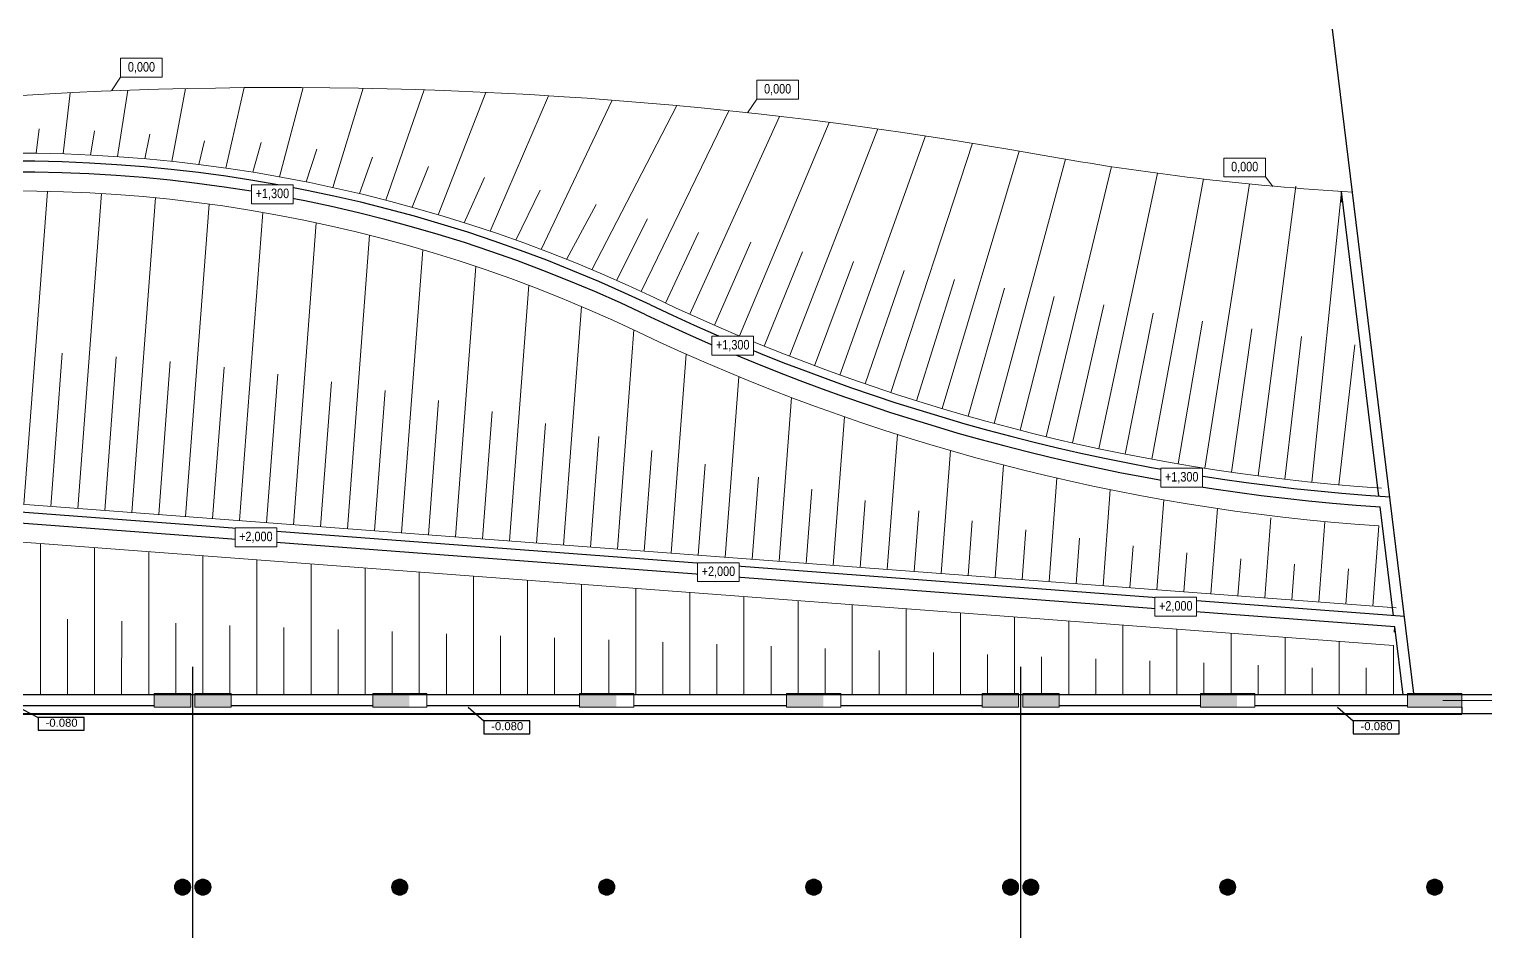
# Model space of a CAD drawing. Header units: millimetres. Extents: x 72919 to 485785, y -53256 to 338519.
# Drawn here: x 223439 to 277277, y 251003 to 284355 of the extents above; entities that cross this region are included whole.
import ezdxf
from ezdxf.enums import TextEntityAlignment as Align

# ---------------------------------------------------------------- set-up
doc = ezdxf.new("R2010")
doc.units = ezdxf.units.MM
doc.set_wipeout_variables(frame=1)
for name, color, linetype, lineweight in [('gr', 251, 'Continuous', 40), ('h', 7, 'Continuous', 9), ('wall', 5, 'Continuous', 40)]:
    doc.layers.add(name, color=color, linetype=linetype, lineweight=lineweight)
doc.styles.add('STW_ARIAL', font='arial.ttf')
doc.styles.add('Шрифт надписей', font='ARIALN.TTF')

# ---------------------------------------------------------------- blocks, each defined once
blk = doc.blocks.new('Откосы  по обваловке')
at = {"layer": 'gr', "lineweight": 18, "flags": 128}
for points in [[(35194.473, 32892.037, -0.094658), (35192.775, 32920.298, 0.305955), (35165.851, 32973.898, -0.021732), (35141.654, 32988.743, -0.021732)], [(35139.937, 32986.035, 0.05789), (35149.457, 32979.564, -0.215404), (35179.245, 32941.589), (35191.796, 32890.487)], [(35188.814, 32889.243), (35173.942, 32934.724), (35172.219, 32939.982), (35171.145, 32942.962, 0.169619), (35137.566, 32982.66, 0.169619)], [(35195.83, 32892.382, -0.094658), (35194.164, 32920.118, 0.305972), (35166.533, 32975.121, -0.009835), (35155.469, 32981.551, -0.009835)], [(35145.719, 32980.076, 0.017325), (35148.809, 32978.324, -0.215404), (35177.886, 32941.255), (35190.436, 32890.153)], [(35205.891, 32896.796, -0.029472), (35203.625, 32908.123, 0.106765), (35180.491, 32971.236)]]:
    blk.add_lwpolyline(points, format="xyb", dxfattribs=at)
for points in [[(35193.024, 32943.655), (35192.136, 32943.486)], [(35194.654, 32942.98), (35192.425, 32942.525)], [(35190.927, 32942.652), (35179.663, 32939.886)], [(35193.592, 32941.692), (35192.698, 32941.555)], [(35191.47, 32940.726), (35180.14, 32937.944)], [(35195.399, 32940.991), (35192.951, 32940.585)], [(35185.413, 32940.268), (35179.902, 32938.915)], [(35194.112, 32939.712), (35193.189, 32939.605)], [(35196.124, 32938.976), (35193.407, 32938.626)], [(35178.476, 32938.852), (35173.161, 32937.109)], [(35191.94, 32938.782), (35180.617, 32936.001)], [(35185.905, 32938.33), (35180.379, 32936.972)], [(35194.509, 32937.709), (35193.608, 32937.638)], [(35176.136, 32937.032), (35173.472, 32936.159)], [(35178.954, 32936.904), (35173.784, 32935.209)], [(35192.338, 32936.82), (35181.095, 32934.059)], [(35196.828, 32936.931), (35193.79, 32936.652)], [(35186.361, 32936.382), (35180.856, 32935.03)], [(35195.093, 32935.706), (35193.955, 32935.657)], [(35176.685, 32935.105), (35174.095, 32934.259)], [(35179.434, 32934.952), (35174.405, 32933.308)], [(35192.662, 32934.841), (35181.572, 32932.117)], [(35197.512, 32934.853), (35194.101, 32934.665)], [(35186.779, 32934.425), (35181.333, 32933.088)], [(35195.507, 32933.673), (35194.229, 32933.665)], [(35177.233, 32933.18), (35174.716, 32932.358)], [(35179.912, 32933.004), (35175.027, 32931.407)], [(35192.913, 32932.843), (35182.049, 32930.174)], [(35198.175, 32932.739), (35194.339, 32932.668)], [(35187.159, 32932.459), (35181.81, 32931.146)], [(35195.868, 32931.62), (35194.431, 32931.665)], [(35177.781, 32931.256), (35175.338, 32930.457)], [(35180.39, 32931.057), (35175.649, 32929.506)], [(35187.502, 32930.484), (35182.287, 32929.203)], [(35193.09, 32930.827), (35182.526, 32928.232)], [(35198.818, 32930.586), (35194.504, 32930.664)], [(35178.329, 32929.331), (35175.959, 32928.556)], [(35196.176, 32929.549), (35194.559, 32929.658)], [(35180.869, 32929.109), (35176.27, 32927.605)], [(35193.191, 32928.792), (35183.003, 32926.29)], [(35187.807, 32928.5), (35182.764, 32927.261)], [(35199.439, 32928.39), (35194.595, 32928.656)], [(35196.43, 32927.458), (35194.614, 32927.648)], [(35178.878, 32927.406), (35176.581, 32926.655)], [(35181.347, 32927.161), (35176.892, 32925.704)], [(35193.214, 32926.738), (35183.48, 32924.348)], [(35200.039, 32926.148), (35194.613, 32926.645)], [(35188.074, 32926.506), (35183.241, 32925.319)], [(35179.426, 32925.481), (35177.203, 32924.754)], [(35196.628, 32925.349), (35194.595, 32925.637)], [(35181.825, 32925.213), (35177.513, 32923.803)], [(35188.304, 32924.503), (35183.718, 32923.376)], [(35193.158, 32924.665), (35183.957, 32922.405)], [(35200.616, 32923.856), (35194.558, 32924.635)], [(35179.975, 32923.556), (35177.824, 32922.853)], [(35196.77, 32923.226), (35194.502, 32923.628)], [(35182.304, 32923.266), (35178.135, 32921.902)], [(35188.494, 32922.49), (35184.195, 32921.434)], [(35193.019, 32922.572), (35184.434, 32920.463)], [(35201.167, 32921.522), (35194.429, 32922.628)], [(35180.523, 32921.631), (35178.446, 32920.952)], [(35182.782, 32921.318), (35178.757, 32920.001)], [(35196.85, 32921.258), (35194.338, 32921.634)], [(35201.585, 32919.637), (35194.229, 32920.643)], [(35188.646, 32920.468), (35184.672, 32919.492)], [(35192.795, 32920.457), (35184.911, 32918.521)], [(35181.071, 32919.706), (35179.067, 32919.051)], [(35196.965, 32919.305), (35194.105, 32919.655)], [(35183.261, 32919.37), (35179.378, 32918.1)], [(35201.971, 32917.792), (35193.99, 32918.665)], [(35188.765, 32918.438), (35185.149, 32917.55)], [(35192.547, 32918.337), (35185.388, 32916.578)], [(35181.62, 32917.781), (35179.689, 32917.15)], [(35183.739, 32917.422), (35180, 32916.199)], [(35197.216, 32917.358), (35193.888, 32917.675)], [(35188.9, 32916.411), (35185.626, 32915.607)], [(35202.327, 32915.981), (35193.8, 32916.682)], [(35182.168, 32915.856), (35180.311, 32915.249)], [(35192.36, 32916.232), (35185.865, 32914.636)], [(35184.217, 32915.474), (35180.621, 32914.299)], [(35197.471, 32915.435), (35193.725, 32915.689)], [(35189.063, 32914.392), (35186.103, 32913.665)], [(35202.657, 32914.198), (35193.663, 32914.695)], [(35182.716, 32913.931), (35180.932, 32913.348)], [(35192.233, 32914.141), (35186.342, 32912.694)], [(35197.728, 32913.532), (35193.615, 32913.701)], [(35184.696, 32913.527), (35181.243, 32912.398)], [(35202.962, 32912.44), (35193.58, 32912.705)], [(35183.265, 32912.007), (35181.554, 32911.447)], [(35189.253, 32912.379), (35186.58, 32911.723)], [(35192.165, 32912.065), (35186.819, 32910.752)], [(35185.174, 32911.579), (35181.865, 32910.497)], [(35197.99, 32911.647), (35193.559, 32911.71)], [(35203.244, 32910.7), (35193.551, 32910.713)], [(35183.813, 32910.082), (35182.175, 32909.546)], [(35189.469, 32910.373), (35187.057, 32909.78)], [(35192.153, 32910.002), (35187.296, 32908.809)], [(35185.653, 32909.631), (35182.486, 32908.596)], [(35198.254, 32909.778), (35193.556, 32909.718)], [(35203.503, 32908.975), (35193.575, 32908.722)], [(35189.713, 32908.373), (35187.534, 32907.838)], [(35184.361, 32908.157), (35182.797, 32907.645)], [(35192.198, 32907.954), (35187.773, 32906.867)], [(35198.523, 32907.922), (35193.607, 32907.726)], [(35186.131, 32907.683), (35183.108, 32906.695)], [(35203.749, 32907.261), (35193.653, 32906.731)], [(35184.91, 32906.232), (35183.419, 32905.744)], [(35189.983, 32906.38), (35188.011, 32905.896)], [(35186.609, 32905.735), (35183.729, 32904.794)], [(35192.297, 32905.919), (35188.25, 32904.925)], [(35198.796, 32906.077), (35193.711, 32905.737)], [(35204.017, 32905.557), (35193.784, 32904.744)], [(35185.458, 32904.307), (35184.04, 32903.843)], [(35190.279, 32904.393), (35188.489, 32903.954)], [(35199.073, 32904.24), (35193.869, 32903.752)], [(35187.088, 32903.788), (35184.351, 32902.893)], [(35192.45, 32903.897), (35188.727, 32902.983)], [(35204.315, 32903.864), (35193.968, 32902.76)], [(35186.007, 32902.382), (35184.662, 32901.942)], [(35190.602, 32902.413), (35188.966, 32902.011)], [(35199.354, 32902.409), (35194.08, 32901.771)], [(35187.566, 32901.84), (35184.973, 32900.992)], [(35192.657, 32901.888), (35189.204, 32901.04)], [(35204.641, 32902.18), (35194.206, 32900.783)], [(35186.555, 32900.457), (35185.283, 32900.041)], [(35190.952, 32900.44), (35189.443, 32900.069)], [(35199.641, 32900.583), (35194.345, 32899.797)], [(35204.995, 32900.507), (35194.497, 32898.812)], [(35188.044, 32899.892), (35185.594, 32899.091)], [(35192.916, 32899.893), (35189.681, 32899.098)], [(35199.933, 32898.758), (35194.662, 32897.83)], [(35205.45, 32898.857), (35194.841, 32896.85)], [(35187.103, 32898.532), (35185.905, 32898.14)], [(35191.327, 32898.473), (35189.92, 32898.127)], [(35188.523, 32897.944), (35186.216, 32897.19)], [(35193.228, 32897.91), (35190.158, 32897.156)], [(35200.231, 32896.933), (35195.032, 32895.873)], [(35205.789, 32897.19), (35195.237, 32894.898)], [(35187.652, 32896.607), (35186.527, 32896.24)], [(35191.729, 32896.512), (35190.397, 32896.185)], [(35189.001, 32895.997), (35186.837, 32895.289)], [(35193.519, 32895.922), (35190.635, 32895.213)], [(35200.559, 32894.959), (35195.457, 32893.919)], [(35188.2, 32894.682), (35187.148, 32894.339)], [(35192.157, 32894.557), (35190.874, 32894.242)], [(35189.48, 32894.049), (35187.459, 32893.388)], [(35193.996, 32893.979), (35191.112, 32893.271)], [(35188.72, 32892.748), (35187.77, 32892.438)], [(35189.958, 32892.101), (35188.081, 32891.487)], [(35192.611, 32892.61), (35191.351, 32892.3)], [(35194.473, 32892.037), (35191.589, 32891.329)], [(35189.342, 32890.847), (35188.391, 32890.537)], [(35190.436, 32890.153), (35188.702, 32889.586)]]:
    blk.add_lwpolyline(points, dxfattribs=at)

msp = doc.modelspace()

# ---------------------------------------------------------------- hatches: boundary and pattern name
at = {"ltscale": 500, "true_color": 0x000000}
h = msp.add_hatch(color=18, dxfattribs=at)
h.dxf.hatch_style = 1
edge = h.paths.add_edge_path()
edge.add_arc((229110.43379, 252654.99944), 300, 9, 369)
h = msp.add_hatch(color=18, dxfattribs=at)
h.dxf.hatch_style = 1
edge = h.paths.add_edge_path()
edge.add_arc((229860.43379, 252654.99944), 300, 9, 369)
h = msp.add_hatch(color=18, dxfattribs=at)
h.dxf.hatch_style = 1
edge = h.paths.add_edge_path()
edge.add_arc((237135.43379, 252654.99944), 300, 9, 369)
h = msp.add_hatch(color=18, dxfattribs=at)
h.dxf.hatch_style = 1
edge = h.paths.add_edge_path()
edge.add_arc((244785.43379, 252654.99944), 300, 9, 369)
h = msp.add_hatch(color=18, dxfattribs=at)
h.dxf.hatch_style = 1
edge = h.paths.add_edge_path()
edge.add_arc((252435.43379, 252654.99944), 300, 9, 369)
h = msp.add_hatch(color=18, dxfattribs=at)
h.dxf.hatch_style = 1
edge = h.paths.add_edge_path()
edge.add_arc((259710.43379, 252654.99944), 300, 9, 369)
h = msp.add_hatch(color=18, dxfattribs=at)
h.dxf.hatch_style = 1
edge = h.paths.add_edge_path()
edge.add_arc((260460.43379, 252654.99944), 300, 9, 369)
h = msp.add_hatch(color=18, dxfattribs=at)
h.dxf.hatch_style = 1
edge = h.paths.add_edge_path()
edge.add_arc((267735.43379, 252654.99944), 300, 9, 369)
h = msp.add_hatch(color=18, dxfattribs=at)
h.dxf.hatch_style = 1
edge = h.paths.add_edge_path()
edge.add_arc((275385.43379, 252654.99944), 300, 9, 369)
at = {"layer": 'wall', "lineweight": 18, "ltscale": 0.007407, "true_color": 0x000000}
h = msp.add_hatch(color=18, dxfattribs=at)
h.dxf.hatch_style = 1
h.paths.add_polyline_path([(228060.43379, 259804.99944), (229410.43379, 259804.99944), (229410.43379, 259304.99944), (228060.43379, 259304.99944)])
h = msp.add_hatch(color=18, dxfattribs=at)
h.dxf.hatch_style = 1
h.paths.add_polyline_path([(229560.43379, 259804.99944), (230910.43379, 259804.99944), (230910.43379, 259304.99944), (229560.43379, 259304.99944)])
h = msp.add_hatch(color=18, dxfattribs=at)
h.dxf.hatch_style = 1
h.paths.add_polyline_path([(236135.43379, 259804.99944), (237485.43379, 259804.99944), (237485.43379, 259304.99944), (236135.43379, 259304.99944)])
h = msp.add_hatch(color=18, dxfattribs=at)
h.dxf.hatch_style = 1
h.paths.add_polyline_path([(243785.43379, 259804.99944), (245135.43379, 259804.99944), (245135.43379, 259304.99944), (243785.43379, 259304.99944)])
h = msp.add_hatch(color=18, dxfattribs=at)
h.dxf.hatch_style = 1
h.paths.add_polyline_path([(251435.43379, 259804.99944), (252785.43379, 259804.99944), (252785.43379, 259304.99944), (251435.43379, 259304.99944)])
h = msp.add_hatch(color=18, dxfattribs=at)
h.dxf.hatch_style = 1
h.paths.add_polyline_path([(258660.43379, 259804.99944), (260010.43379, 259804.99944), (260010.43379, 259304.99944), (258660.43379, 259304.99944)])
h = msp.add_hatch(color=18, dxfattribs=at)
h.dxf.hatch_style = 1
h.paths.add_polyline_path([(260160.43379, 259804.99944), (261510.43379, 259804.99944), (261510.43379, 259304.99944), (260160.43379, 259304.99944)])
h = msp.add_hatch(color=18, dxfattribs=at)
h.dxf.hatch_style = 1
h.paths.add_polyline_path([(266735.43379, 259804.99944), (268085.43379, 259804.99944), (268085.43379, 259304.99944), (266735.43379, 259304.99944)])
h = msp.add_hatch(color=18, dxfattribs=at)
h.dxf.hatch_style = 1
h.paths.add_polyline_path([(274385.43407, 259804.99944), (276385.43407, 259804.99944), (276385.43407, 259304.99944), (274385.43407, 259304.99944)])

# ---------------------------------------------------------------- linework, layer by layer
at = {"color": 18, "ltscale": 500, "true_color": 0x000000}
for p, q in [((274616.55623, 259804.99944), (271610.43376, 284354.99944)), ((273319.75242, 267104.49851), (271941.81844, 278357.62591)), ((273861.24561, 262682.30413), (273369.25758, 266700.20637)), ((274219.69109, 259754.99944), (273910.82132, 262277.43583))]:
    msp.add_line(p, q, dxfattribs=at)
for points in [[(271953.73447, 277957.32492), (271966.39421, 278156.92385)], [(274267.98529, 262651.66214), (221469.06807, 266629.30168)], [(273910.82132, 262277.43583), (221439.01897, 266230.43196)], [(273895.79677, 262078.00097), (273910.82132, 262277.43583)], [(229485.43379, 187152.81026), (229485.43379, 260799.18669)], [(260085.43379, 187152.81026), (260085.43379, 260799.18669)], [(228060.43379, 259754.99944), (222835.43379, 259754.99944)], [(236135.43379, 259754.99944), (230910.43379, 259754.99944)], [(243785.43379, 259754.99944), (238135.43379, 259754.99944)], [(251435.43379, 259754.99944), (245785.43379, 259754.99944)], [(258660.43379, 259754.99944), (253435.43379, 259754.99944)], [(266735.43379, 259754.99944), (261510.43379, 259754.99944)], [(274219.69109, 259754.99944), (268735.43379, 259754.99944)], [(220835.43379, 259051.17079), (276385.43407, 259051.17079)], [(228060.43379, 259354.99944), (222835.43379, 259354.99944)], [(223200.89126, 259223.52365), (223775.12815, 258928.62412)], [(236135.43379, 259354.99944), (230910.43379, 259354.99944)], [(243785.43379, 259354.99944), (238135.43379, 259354.99944)], [(239669.71977, 259301.28798), (240243.95666, 258802.29295)], [(251435.43379, 259354.99944), (245785.43379, 259354.99944)], [(258660.43379, 259354.99944), (253435.43379, 259354.99944)], [(266735.43379, 259354.99944), (261510.43379, 259354.99944)], [(274385.43379, 259354.99944), (268735.43379, 259354.99944)], [(271799.74308, 259301.28798), (272373.97997, 258802.29295)], [(276385.43407, 259304.99944), (276385.43407, 259051.17079)]]:
    msp.add_lwpolyline(points, dxfattribs=at)
for points in [[(415650.43379, 180914.99944, 0.4142135624), (336810.43379, 259754.99944), (221610.43379, 259754.99944, 0.4142135624), (142770.43379, 180914.99944), (142770.43379, 104414.99944, 0.4142135624), (221610.43379, 25574.99944), (336810.43379, 25574.99944, 0.4142135624), (415650.43379, 104414.99944)], [(414950.43379, 180914.99944, 0.4142135624), (336810.43379, 259054.99944), (221610.43379, 259054.99944, 0.4142135624), (143470.43379, 180914.99944), (143470.43379, 104414.99944, 0.4142135624), (221610.43379, 26274.99944), (336810.43379, 26274.99944, 0.4142135624), (414950.43379, 104414.99944)]]:
    msp.add_lwpolyline(points, format="xyb", close=True, dxfattribs=at)
for points in [[(225470.23367, 258928.62703), (223775.12815, 258928.62412), (223775.12897, 258449.22443), (225470.2345, 258449.22734)], [(241939.06218, 258802.29586), (240243.95666, 258802.29295), (240243.95748, 258322.89326), (241939.063, 258322.89617)], [(274069.08549, 258802.29586), (272373.97997, 258802.29295), (272373.98079, 258322.89326), (274069.08631, 258322.89617)]]:
    msp.add_lwpolyline(points, close=True, dxfattribs=at)
for centre, radius, start, end in [((222891.90792, 224775.81676), 54700.51451, 64.54053559, 132.817860257), ((222891.90792, 224775.81676), 54300.51451, 64.54053559, 132.817860257), ((278393.69529, 341276.86951), 74345.77338, 244.5163380846, 266.4004074653), ((278393.21827, 341275.53803), 74744.36616, 244.5163585372, 266.1459445344)]:
    msp.add_arc(centre, radius, start, end, dxfattribs=at)
at = {"layer": 'h'}
for p, q in [((226819.73491, 282579.22626), (226479.79052, 282074.09712)), ((250332.72785, 281770.36445), (249992.78346, 281265.2353)), ((269133.69256, 278893.66339), (269400.05725, 278541.12989))]:
    msp.add_line(p, q, dxfattribs=at)
for points in [[(226819.73491, 282579.22626), (228359.73491, 282579.22626), (228359.73491, 283279.22626), (226819.73491, 283279.22626)], [(250332.72785, 281770.36445), (251872.72785, 281770.36445), (251872.72785, 282470.36445), (250332.72785, 282470.36445)], [(267593.69256, 278893.66339), (269133.69256, 278893.66339), (269133.69256, 279593.66339), (267593.69256, 279593.66339)]]:
    msp.add_lwpolyline(points, close=True, dxfattribs=at)
at = {"layer": 'wall', "color": 18, "lineweight": 18, "ltscale": 0.007407, "true_color": 0x000000}
for p, q in [((228060.43379, 259804.99944), (229410.43379, 259804.99944)), ((228060.43379, 259304.99944), (228060.43379, 259804.99944)), ((229410.43379, 259804.99944), (229410.43379, 259304.99944)), ((229560.43379, 259304.99944), (229560.43379, 259804.99944)), ((229560.43379, 259804.99944), (230910.43379, 259804.99944)), ((230910.43379, 259804.99944), (230910.43379, 259304.99944)), ((266735.43379, 259804.99944), (268735.43379, 259804.99944)), ((266735.43379, 259304.99944), (266735.43379, 259804.99944)), ((268735.43379, 259804.99944), (268735.43379, 259554.99944)), ((268735.43379, 259554.99944), (268735.43379, 259304.99944)), ((274385.43407, 259804.99944), (276385.43407, 259804.99944)), ((274385.43407, 259304.99944), (274385.43407, 259804.99944)), ((275685.43379, 259554.99944), (282735.43379, 259554.99944)), ((276385.43407, 259804.99944), (276385.43407, 259304.99944)), ((229410.43379, 259304.99944), (228060.43379, 259304.99944)), ((230910.43379, 259304.99944), (229560.43379, 259304.99944)), ((268735.43379, 259304.99944), (266735.43379, 259304.99944)), ((276385.43407, 259304.99944), (274385.43407, 259304.99944))]:
    msp.add_line(p, q, dxfattribs=at)
for points in [[(238135.43379, 259804.99944), (238135.43379, 259304.99944), (236135.43379, 259304.99944), (236135.43379, 259804.99944)], [(236135.43379, 259804.99944), (238135.43379, 259804.99944)], [(243785.43379, 259804.99944), (245785.43379, 259804.99944)], [(245785.43379, 259804.99944), (245785.43379, 259304.99944), (243785.43379, 259304.99944), (243785.43379, 259804.99944)], [(253435.43379, 259804.99944), (253435.43379, 259304.99944), (251435.43379, 259304.99944), (251435.43379, 259804.99944)], [(251435.43379, 259804.99944), (253435.43379, 259804.99944)], [(258660.43379, 259804.99944), (260010.43379, 259804.99944), (260010.43379, 259304.99944), (258660.43379, 259304.99944), (258660.43379, 259804.99944)], [(261510.43379, 259804.99944), (261510.43379, 259304.99944), (260160.43379, 259304.99944), (260160.43379, 259804.99944), (261510.43379, 259804.99944)]]:
    msp.add_lwpolyline(points, dxfattribs=at)
for centre in [(229110.43379, 252654.99944), (229860.43379, 252654.99944), (237135.43379, 252654.99944), (244785.43379, 252654.99944), (252435.43379, 252654.99944), (259710.43379, 252654.99944), (260460.43379, 252654.99944), (267735.43379, 252654.99944), (275385.43379, 252654.99944)]:
    msp.add_circle(centre, 300, dxfattribs=at)

# ---------------------------------------------------------------- block references
at = {"layer": 'wall', "color": 18, "lineweight": 18, "ltscale": 0.007407, "true_color": 0x000000, "xscale": 999.9999999999999, "yscale": 999.9999999999999, "zscale": 999.9999999999999, "rotation": 71.89262594900111}
msp.add_blockref('Откосы  по обваловке', (20598007.21244, -43408295.21277), dxfattribs=at)

# ---------------------------------------------------------------- texts
at = {"color": 18, "ltscale": 500, "true_color": 0x000000, "style": 'STW_ARIAL'}
for p in [(224638.85388, 258730.05982), (241107.68239, 258603.72865), (273237.7057, 258603.72865)]:
    msp.add_text('-0.080', height=298.8, rotation=0.000098451, dxfattribs=at).set_placement(p, align=Align.MIDDLE_CENTER)
at = {"layer": 'h', "char_height": 350, "attachment_point": 5, "style": 'Шрифт надписей'}
for insert in [(227589.73491, 282929.22626), (251102.72785, 282120.36445), (268363.69256, 279243.66339)]:
    msp.add_mtext_dynamic_manual_height_columns('0,000', width=350, gutter_width=50, heights=[0], dxfattribs=dict(at, insert=insert))

# ---------------------------------------------------------------- next in the draw order: wipeouts: each hides what was drawn before it
for points in [[(231659.27554, 278605.81829), (233199.27554, 278605.81829), (233199.27554, 277905.81829), (231659.27554, 277905.81829)], [(248672.21635, 273013.74115), (250212.21635, 273013.74115), (250212.21635, 272313.74115), (248672.21635, 272313.74115)], [(265266.46634, 268134.63262), (266806.46634, 268134.63262), (266806.46634, 267434.63262), (265266.46634, 267434.63262)], [(231047.64974, 265930.57661), (232587.64974, 265930.57661), (232587.64974, 265230.57661), (231047.64974, 265230.57661)], [(248143.69852, 264642.60551), (249683.69852, 264642.60551), (249683.69852, 263942.60551), (248143.69852, 263942.60551)], [(265047.65415, 263365.236), (266587.65415, 263365.236), (266587.65415, 262665.236), (265047.65415, 262665.236)]]:
    msp.add_wipeout(points).dxf.layer = 'h'

# ---------------------------------------------------------------- next in the draw order: linework, layer by layer
at = {"layer": 'h'}
for points in [[(231659.27554, 277905.81829), (233199.27554, 277905.81829), (233199.27554, 278605.81829), (231659.27554, 278605.81829)], [(248672.21635, 272313.74115), (250212.21635, 272313.74115), (250212.21635, 273013.74115), (248672.21635, 273013.74115)], [(265266.46634, 267434.63262), (266806.46634, 267434.63262), (266806.46634, 268134.63262), (265266.46634, 268134.63262)], [(231047.64974, 265230.57661), (232587.64974, 265230.57661), (232587.64974, 265930.57661), (231047.64974, 265930.57661)], [(248143.69852, 263942.60551), (249683.69852, 263942.60551), (249683.69852, 264642.60551), (248143.69852, 264642.60551)], [(265047.65415, 262665.236), (266587.65415, 262665.236), (266587.65415, 263365.236), (265047.65415, 263365.236)]]:
    msp.add_lwpolyline(points, close=True, dxfattribs=at)

# ---------------------------------------------------------------- next in the draw order: texts
at = {"layer": 'h', "char_height": 350, "attachment_point": 5, "style": 'Шрифт надписей'}
for s, insert in [('+1,300', (232429.27554, 278255.81829)), ('+1,300', (249442.21635, 272663.74115)), ('+1,300', (266036.46634, 267784.63262)), ('+2,000', (231817.64974, 265580.57661)), ('+2,000', (248913.69852, 264292.60551)), ('+2,000', (265817.65415, 263015.236))]:
    msp.add_mtext_dynamic_manual_height_columns(s, width=350, gutter_width=50, heights=[0], dxfattribs=dict(at, insert=insert))

doc.saveas('drawing.dxf')
